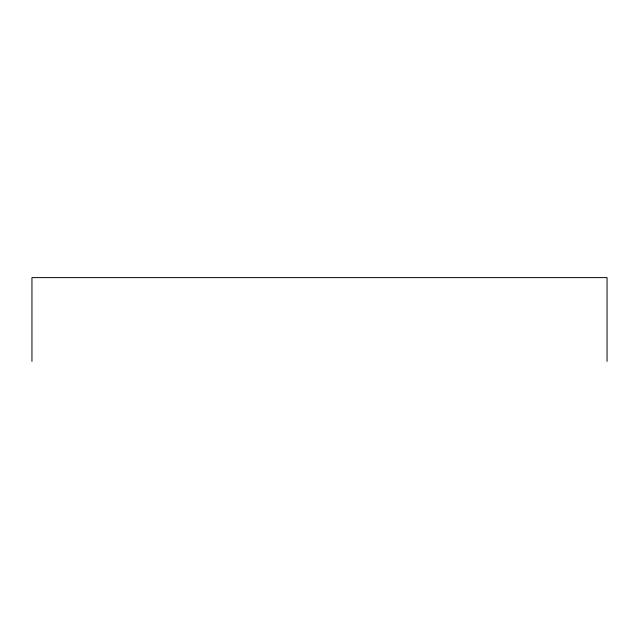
<?xml version="1.0" encoding="UTF-8"?>
<svg xmlns="http://www.w3.org/2000/svg" width="639" height="639" viewBox="0 0 639 639"><rect width="100%" height="100%" fill="white"/><g stroke="black" fill="none" stroke-linecap="round" stroke-linejoin="round"><path stroke-width="0.96" d="M607.05 361.386L607.05 277.614L31.95 277.614L31.95 361.386"/></g></svg>
